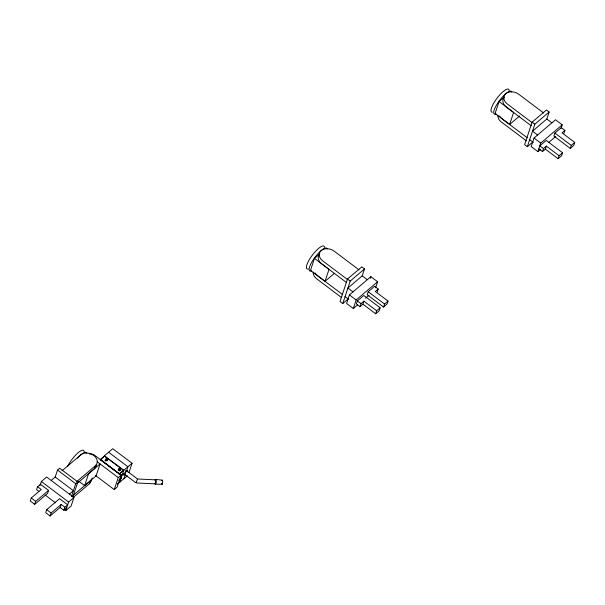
<?xml version="1.0" encoding="UTF-8"?>
<svg xmlns="http://www.w3.org/2000/svg" width="605" height="605" viewBox="0 0 605 605"><rect width="100%" height="100%" fill="white"/><g stroke="black" fill="none" stroke-linecap="round" stroke-linejoin="round"><path stroke-width="0.91" d="M105.088 461.07L105.603 459.157L106.677 458.968L107.584 459.656L107.418 460.526L106.344 460.708L105.436 460.027L105.603 459.157M118.542 468.898L118.383 469.767L119.291 470.456L120.365 470.267L120.531 469.404L119.616 468.716L118.542 468.898L118.194 469.949L119.268 469.767L120.176 470.448L120.531 469.404M105.474 460.708L106.752 460.692M121.181 478.041L118.905 480.438L121.265 477.784M136.17 482.73L136.367 482.124M137.479 479.22L136.458 481.882M37.57 486.715L41.269 489.498L31.248 498.006L30.25 501.008L34.689 504.351L47.568 493.408L48.566 490.405L40.437 484.287L37.57 486.715L36.58 489.717L38.788 491.381M39.938 485.785L41.359 481.512L46.653 477.012L73.923 497.544L71.08 506.09L65.786 510.59L64.312 509.478M34.689 504.351L35.687 501.348L48.566 490.405M51.198 480.43L55.206 477.027L57.528 470.055L59.668 468.232L77.848 481.92L72.955 496.629M64.848 507.247L67.707 504.812L59.577 498.694L46.698 509.637L45.7 512.639L50.139 515.982L60.16 507.466L61.158 504.472L64.848 507.247L63.85 510.249L60.16 507.466M50.139 515.982L51.138 512.98L61.158 504.472M65.786 510.59L68.63 502.044L73.923 497.544M71.398 496.697L75.708 483.743L77.848 481.92M84.617 485.649L88.61 473.647L100.059 463.922L96.066 475.916L84.617 485.649L78.801 481.262M73.054 497.605L89.343 483.781L90.342 480.786A9.468 7.048 18.4 0 0 92.157 477.935M76.971 483.524L94.335 468.784L95.333 465.782A9.468 7.048 18.4 0 0 93.783 455.444A9.468 7.048 18.4 0 0 80.79 454.831L61.997 470.788M105.255 460.208L106.329 460.019L106.677 458.968M107.584 459.656L107.236 460.708L106.329 460.019M119.268 469.767L119.616 468.716M95.159 475.235L114.247 489.596L118.24 477.595L121.106 475.167L95.65 456.011A9.468 5.763 49.6 0 0 89.268 453.977M121.106 475.167L117.113 487.161L114.247 489.596M119.775 482.268L123.753 470.304L132.056 463.248L112.749 448.713L104.446 455.762L123.753 470.304M124.532 473.851L124.388 474.275A3.501 0.96 -53 0 1 123.738 474.721M123.927 478.744L125.348 474.464M128.925 472.649L132.056 463.248M319.485 254.145L314.471 258.395L310.478 270.397L325.029 281.348L334.323 273.445M325.029 281.348L329.014 269.346L314.471 258.395M353.002 291.867L347.913 288.033L362.221 275.872L364.543 268.907L361.813 266.85L347.504 279.011L340.018 301.509L342.748 303.566L348.472 298.696M342.748 303.566L350.234 281.068L364.543 268.907M375.629 287.715L377.618 281.733L370.888 276.666L349.425 294.907L346.582 303.46L353.305 308.52L357.6 304.875M353.305 308.52L356.148 299.974L377.618 281.733M375.652 313.768L379.146 310.796L380.144 307.794L363.786 295.474L357.381 300.919L356.383 303.914L360.02 306.652L362.924 304.186L363.923 301.184L376.65 310.766L375.652 313.768L362.924 304.186M360.02 306.652L361.019 303.657L363.923 301.184M370.32 278.376L370.888 276.666M368.188 291.731L367.19 294.733L383.555 307.053L387.049 304.081L388.047 301.086L375.319 291.504L378.223 289.031L374.586 286.294L368.188 291.731L384.553 304.05L383.555 307.053M377.225 292.034L378.223 289.031M504.078 97.269L499.072 101.527L495.079 113.528L509.622 124.479L519.642 115.963M509.622 124.479L513.615 112.477L499.072 101.527M537.603 134.998L532.513 131.164L546.822 119.004L549.143 112.031L546.413 109.981L532.105 122.142L524.618 144.64L527.348 146.69L532.355 142.432M527.348 146.69L534.828 124.191L549.143 112.031M561.077 128.283L562.219 124.857L555.488 119.798L534.026 138.038L531.182 146.584L537.905 151.651L540.772 149.216M537.905 151.651L540.749 143.098L562.219 124.857M538.828 148.875L542.466 151.613L543.464 148.611L546.368 146.145L559.096 155.727L558.097 158.729L545.37 149.148L546.368 146.145M554.891 133.07L553.893 136.072L570.258 148.391L573.752 145.419L574.75 142.425L562.022 132.843L564.926 130.37L561.296 127.632L554.891 133.07L571.256 145.389L570.258 148.391M563.928 133.372L564.926 130.37M543.464 148.611L539.826 145.873L546.224 140.436L562.589 152.755L561.591 155.757L558.097 158.729M161.898 480.499L161.906 480.483A2.012 0.499 -85.9 0 0 161.83 480.695M118.444 470.38L119.412 470.191L119.707 470.992M100.286 459.702L104.582 456.049L100.286 459.702L119.23 473.965L123.707 470.448L104.257 456.034M119.23 473.965L123.428 470.289M122.195 474.789L120.493 475.674M122.119 474.849L120.508 475.621M76.54 481.739L95.333 465.782M69.378 494.119L73.386 490.715L55.206 477.027M72.978 495.518L90.342 480.786M63.85 510.249L66.709 507.814M125.598 474.237A2.692 0.741 -53 0 1 124.282 474.169L124.698 473.791A2.012 0.552 -53 0 1 126.256 471.552A2.012 0.552 -53 0 1 127.163 471.605M127.284 471.598L126.725 470.758M117.446 483.955L119.45 482.253M117.748 483.879L127.383 475.802M365.473 298.189L369.05 295.149M548.637 142.53L555.791 136.45M542.466 151.613L545.37 149.148M376.65 310.766L380.144 307.794M384.553 304.05L388.047 301.086M559.096 155.727L562.589 152.755M571.256 145.389L574.75 142.425M100.248 459.445L119.556 473.98M155.296 484.204L161.936 484.166M155.485 479.833L137.539 478.994L127.126 471.151M136.685 482.971L155.349 483.856M162.231 480.151L155.568 479.402M546.822 119.004L551.911 122.838M532.105 122.142L534.828 124.191M534.026 138.038L540.749 143.098M529.67 139.71L533.3 142.447M362.221 275.872L367.311 279.707M347.504 279.011L350.234 281.068M349.425 294.907L356.148 299.974M357.381 300.919L361.019 303.657M345.069 296.586L348.707 299.324M108.597 452.238L127.905 466.773L126.483 471.053L125.575 470.372M124.751 474.388L135.664 482.601M123.609 473.632L124.388 474.275A3.343 0.915 -53 0 0 124.66 474.017M97.148 461.728L118.24 477.595M57.528 470.055L75.708 483.743M41.359 481.512L68.63 502.044M45.148 495.049L55.471 502.823M31.248 498.006L35.687 501.348M46.698 509.637L51.138 512.98M543.706 113.044L518.788 94.274A9.468 7.048 18.4 0 0 505.795 93.662A9.468 7.048 18.4 0 0 507.345 103.999L532.256 122.777M531.258 125.772L506.347 107.002A9.468 7.048 18.4 0 1 504.313 97.118M527.265 137.774L502.354 119.004A9.468 7.048 18.4 0 1 499.654 115.941M526.267 140.768L501.356 121.998A9.468 7.048 18.4 0 1 497.862 115.215M359.105 269.921L334.194 251.143A9.468 7.048 18.4 0 0 321.195 250.538A9.468 7.048 18.4 0 0 322.745 260.876L347.656 279.646M346.657 282.648L321.747 263.871A9.468 7.048 18.4 0 1 319.712 253.994M342.664 294.643L317.754 275.872A9.468 7.048 18.4 0 1 315.054 272.817M341.666 297.645L316.755 278.875A9.468 7.048 18.4 0 1 313.261 272.084M162.231 483.153L162.314 483.743A2.012 0.537 -85.8 0 1 162.042 484.129M155.107 480.083A2.412 0.544 -87.9 0 1 155.871 480.06A2.412 0.544 -87.9 0 1 155.78 483.41A2.412 0.544 -87.9 0 1 155.016 483.645M125.492 474.033A2.012 0.552 -53 0 1 124.683 473.836M124.282 474.169A2.692 0.741 -53 0 1 126.672 470.902A2.692 0.741 -53 0 1 127.345 471.855M126.816 470.342A2.692 0.741 -53 0 1 126.77 470.614M124.388 473.965A2.692 0.741 -53 0 1 123.73 474.328M124.078 474.373A3.343 0.915 -53 0 1 123.738 474.607M124.093 474.048A2.692 0.741 -53 0 1 123.7 474.244M123.239 474.789A4.515 1.24 -53 0 1 123.125 474.796A4.515 1.24 -53 0 0 123.367 474.849M162.405 483.448A2.057 0.484 -87.3 0 1 162.352 483.622L162.352 483.637A1.891 0.446 -87.3 0 0 162.405 483.44A2.012 0.529 -86.9 0 1 161.648 483.69A2.012 0.537 -85.8 0 0 161.853 484.136M161.769 480.718A2.012 0.529 -86.9 0 1 161.928 480.347M155.182 480.294A2.012 0.454 -87.9 0 1 155.795 480.446A2.012 0.454 -87.9 0 1 155.712 483.168A2.012 0.454 -87.9 0 1 155.092 483.463M161.883 480.559A2.012 0.514 -86.4 0 1 162.571 480.937A2.012 0.514 -86.4 0 1 162.314 483.743M124.509 474.025A3.501 0.96 -53 0 1 124.29 474.222M91.325 479.493A9.468 7.048 18.4 0 1 89.343 483.781M96.316 464.496A9.468 7.048 18.4 0 1 94.335 468.784M77.417 458.151A14.202 3.902 -53 0 1 86.802 453.213M67.631 466.319A14.202 3.902 -53 0 1 77.637 453.145A14.202 3.902 -53 0 1 84.156 451.678M496.198 114.012A14.202 3.902 -53 0 1 498.845 101.459A14.202 3.902 -53 0 1 511.807 92.043M492.334 112.197A14.202 3.902 -53 0 1 497.408 97.67A14.202 3.902 -53 0 1 509.16 90.508M311.598 270.881A14.202 3.902 -53 0 1 314.245 258.327A14.202 3.902 -53 0 1 327.207 248.92M308.27 269.013A14.202 3.902 -53 0 1 312.369 255.121A14.202 3.902 -53 0 1 324.56 247.385"/></g></svg>
